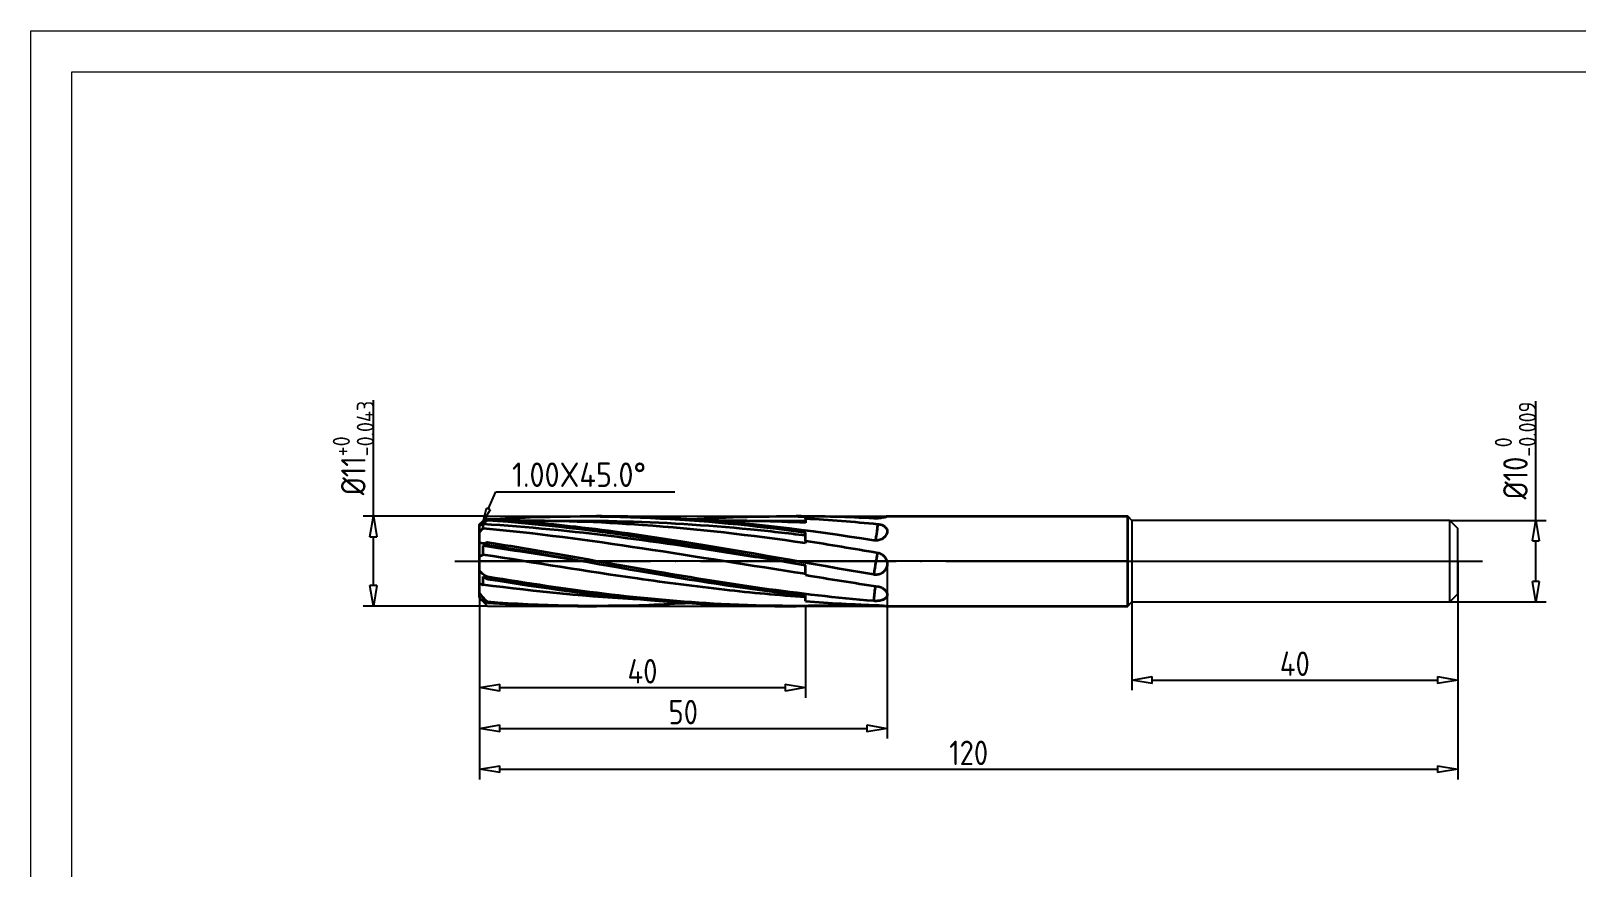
# Model space of a CAD drawing. Header units: millimetres. Extents: x 2250 to 2547, y 1170 to 1380.
# Drawn here: x 2255 to 2444.5, y 1272.5 to 1375 of the extents above; entities that cross this region are included whole.
import ezdxf
from ezdxf import colors
from ezdxf.entities.mleader import LeaderData, LeaderLine
from ezdxf.enums import TextEntityAlignment as Align
from ezdxf.math import Vec2, Vec3

# ---------------------------------------------------------------- set-up
doc = ezdxf.new("R2010")
doc.units = ezdxf.units.MM
doc.linetypes.add('ACAD_ISO04W100', pattern=[30, 24, -3, 0, -3])
for name, color, linetype in [('中心线', 2, 'ACAD_ISO04W100'), ('尺寸线', 3, 'Continuous'), ('标注', 7, 'Continuous'), ('轮廓', 4, 'Continuous')]:
    doc.layers.add(name, color=color, linetype=linetype)
doc.layers.add('图框', color=7, linetype='Continuous', lineweight=35)
doc.styles.add('ZQisocp', font='geniso.shx', dxfattribs={"height": 3})
doc.styles.add('工程字', font='gbenor.shx', dxfattribs={"bigfont": 'gbcbig.shx'})
doc.styles.add('样式 1', font='simsunb.ttf')
doc.dimstyles.new('ZQH', dxfattribs={"dimtxt": 3, "dimasz": 2.5, "dimexe": 1.25, "dimexo": 0, "dimgap": 0.5, "dimtad": 1, "dimdec": 3, "dimdsep": 46, "dimtxsty": '工程字', "dimblk": 'CLOSEDBLANK', "dimcen": -0.8, "dimclrd": 3, "dimclre": 3, "dimclrt": 3, "dimadec": 1, "dimazin": 2, "dimtfac": 1, "dimtdec": 3, "dimtofl": 0, "dimtmove": 0, "dimatfit": 3, "dimldrblk": 'CLOSEDBLANK', "dimfxl": 1, "dimtolj": 1, "dimtzin": 0, "dimarcsym": 0})

# ---------------------------------------------------------------- blocks, each defined once
blk = doc.blocks.new('TYFrame_XT')
at = {"layer": '图框', "lineweight": 9}
for p, q in [((5, 5), (5, 205)), ((5, 205), (292, 205)), ((10, 10), (10, 200)), ((10, 200), (287, 200))]:
    blk.add_line(p, q, dxfattribs=at)
at = {"layer": '图框', "style": '样式 1'}
for tag, p in [('设计', (186.18, 37.5)), ('冷却', (222.23, 37.52)), ('涂层', (224.34, 31.44)), ('刀具名称', (254.7, 31.77)), ('审核', (186.14, 29.88)), ('厚度', (224.33, 27.78)), ('刀具材料', (222.45, 21.55)), ('规格型号', (265.45, 21.22)), ('日期', (186.42, 13.79)), ('被加工材料', (222.74, 13.91)), ('客户名称', (265.45, 13.31))]:
    blk.add_attdef(tag, text='', height=1.73, dxfattribs=at).set_placement(p, align=Align.MIDDLE_CENTER)
blk = doc.blocks.new('_ClosedBlank')
at = {"color": 0, "linetype": 'ByBlock', "lineweight": -2}
for p, q in [((-1, 0.167), (0, 0)), ((-1, 0.167), (-1, -0.167)), ((0, 0), (-1, -0.167))]:
    blk.add_line(p, q, dxfattribs=at)
blk = doc.blocks.new('*D5')
at = {"layer": 'Defpoints', "color": 0, "transparency": 16777216}
for p in [(2429, 1315), (2429, 1305), (2439.56, 1305)]:
    blk.add_point(p, dxfattribs=at)
at = {"layer": '尺寸线', "color": 3, "lineweight": -2, "transparency": 16777216}
for p, q in [((2439.56, 1315), (2439.56, 1329.63)), ((2429, 1315), (2440.81, 1315)), ((2439.56, 1307.5), (2439.56, 1312.5)), ((2429, 1305), (2440.81, 1305))]:
    blk.add_line(p, q, dxfattribs=at)
at = {"layer": '尺寸线', "color": 3, "lineweight": -2, "transparency": 16777216, "xscale": 2.5, "yscale": 2.5, "zscale": 2.5}
for p, rotation in [((2439.56, 1315), 90), ((2439.56, 1305), 270)]:
    blk.add_blockref('_ClosedBlank', p, dxfattribs=dict(at, rotation=rotation))
at = {"layer": '尺寸线', "color": 3, "transparency": 16777216, "insert": (2437.05, 1323.56), "char_height": 3, "attachment_point": 5, "rotation": 90, "style": '工程字'}
blk.add_mtext('\\A1;%%C10{\\H0.7x;\\S 0^ -0.009;}', dxfattribs=at)
blk = doc.blocks.new('*D6')
at = {"layer": 'Defpoints', "color": 0, "transparency": 16777216}
for p in [(2430, 1306), (2390, 1305), (2430, 1295.43)]:
    blk.add_point(p, dxfattribs=at)
at = {"layer": '尺寸线', "color": 3, "lineweight": -2, "transparency": 16777216}
for p, q in [((2430, 1306), (2430, 1294.18)), ((2390, 1305), (2390, 1294.18)), ((2392.5, 1295.43), (2427.5, 1295.43))]:
    blk.add_line(p, q, dxfattribs=at)
at = {"layer": '尺寸线', "color": 3, "lineweight": -2, "transparency": 16777216, "xscale": 2.5, "yscale": 2.5, "zscale": 2.5, "rotation": 180}
blk.add_blockref('_ClosedBlank', (2390, 1295.43), dxfattribs=at)
at = {"layer": '尺寸线', "color": 3, "lineweight": -2, "transparency": 16777216, "xscale": 2.5, "yscale": 2.5, "zscale": 2.5}
blk.add_blockref('_ClosedBlank', (2430, 1295.43), dxfattribs=at)
at = {"layer": '尺寸线', "color": 3, "transparency": 16777216, "insert": (2410, 1297.43), "char_height": 3, "attachment_point": 5, "style": '工程字'}
blk.add_mtext('\\A1;40', dxfattribs=at)
blk = doc.blocks.new('*D7')
at = {"layer": 'Defpoints', "color": 0, "transparency": 16777216}
for p in [(2310, 1304.5), (2350, 1304.5), (2350, 1294.5)]:
    blk.add_point(p, dxfattribs=at)
at = {"layer": '标注', "color": 3, "lineweight": -2, "transparency": 16777216}
for p, q in [((2310, 1304.5), (2310, 1293.25)), ((2350, 1304.5), (2350, 1293.25)), ((2312.5, 1294.5), (2347.5, 1294.5))]:
    blk.add_line(p, q, dxfattribs=at)
at = {"layer": '标注', "color": 3, "lineweight": -2, "transparency": 16777216, "xscale": 2.5, "yscale": 2.5, "zscale": 2.5, "rotation": 180}
blk.add_blockref('_ClosedBlank', (2310, 1294.5), dxfattribs=at)
at = {"layer": '标注', "color": 3, "lineweight": -2, "transparency": 16777216, "xscale": 2.5, "yscale": 2.5, "zscale": 2.5}
blk.add_blockref('_ClosedBlank', (2350, 1294.5), dxfattribs=at)
at = {"layer": '标注', "color": 3, "transparency": 16777216, "insert": (2330, 1296.5), "char_height": 3, "attachment_point": 5, "style": '工程字'}
blk.add_mtext('\\A1;40', dxfattribs=at)
blk = doc.blocks.new('*D8')
at = {"layer": 'Defpoints', "color": 0, "transparency": 16777216}
for p in [(2310, 1310), (2360, 1310), (2360, 1289.5)]:
    blk.add_point(p, dxfattribs=at)
at = {"layer": '标注', "color": 3, "lineweight": -2, "transparency": 16777216}
for p, q in [((2310, 1310), (2310, 1288.25)), ((2360, 1310), (2360, 1288.25)), ((2312.5, 1289.5), (2357.5, 1289.5))]:
    blk.add_line(p, q, dxfattribs=at)
at = {"layer": '标注', "color": 3, "lineweight": -2, "transparency": 16777216, "xscale": 2.5, "yscale": 2.5, "zscale": 2.5, "rotation": 180}
blk.add_blockref('_ClosedBlank', (2310, 1289.5), dxfattribs=at)
at = {"layer": '标注', "color": 3, "lineweight": -2, "transparency": 16777216, "xscale": 2.5, "yscale": 2.5, "zscale": 2.5}
blk.add_blockref('_ClosedBlank', (2360, 1289.5), dxfattribs=at)
at = {"layer": '标注', "color": 3, "transparency": 16777216, "insert": (2335, 1291.5), "char_height": 3, "attachment_point": 5, "style": '工程字'}
blk.add_mtext('\\A1;50', dxfattribs=at)
blk = doc.blocks.new('*D9')
at = {"layer": 'Defpoints', "color": 0, "transparency": 16777216}
for p in [(2310, 1310), (2430, 1310), (2430, 1284.5)]:
    blk.add_point(p, dxfattribs=at)
at = {"layer": '标注', "color": 3, "lineweight": -2, "transparency": 16777216}
for p, q in [((2310, 1310), (2310, 1283.25)), ((2430, 1310), (2430, 1283.25)), ((2312.5, 1284.5), (2427.5, 1284.5))]:
    blk.add_line(p, q, dxfattribs=at)
at = {"layer": '标注', "color": 3, "lineweight": -2, "transparency": 16777216, "xscale": 2.5, "yscale": 2.5, "zscale": 2.5, "rotation": 180}
blk.add_blockref('_ClosedBlank', (2310, 1284.5), dxfattribs=at)
at = {"layer": '标注', "color": 3, "lineweight": -2, "transparency": 16777216, "xscale": 2.5, "yscale": 2.5, "zscale": 2.5}
blk.add_blockref('_ClosedBlank', (2430, 1284.5), dxfattribs=at)
at = {"layer": '标注', "color": 3, "transparency": 16777216, "insert": (2370, 1286.5), "char_height": 3, "attachment_point": 5, "style": '工程字'}
blk.add_mtext('\\A1;120', dxfattribs=at)
blk = doc.blocks.new('*D10')
at = {"layer": 'Defpoints', "color": 0, "transparency": 16777216}
for p in [(2311, 1315.5), (2297, 1304.5), (2311, 1304.5)]:
    blk.add_point(p, dxfattribs=at)
at = {"layer": '标注', "color": 3, "lineweight": -2, "transparency": 16777216}
for p, q in [((2297, 1315.5), (2297, 1329.75)), ((2311, 1315.5), (2295.75, 1315.5)), ((2297, 1307), (2297, 1313)), ((2311, 1304.5), (2295.75, 1304.5))]:
    blk.add_line(p, q, dxfattribs=at)
at = {"layer": '标注', "color": 3, "lineweight": -2, "transparency": 16777216, "xscale": 2.5, "yscale": 2.5, "zscale": 2.5}
for p, rotation in [((2297, 1315.5), 90), ((2297, 1304.5), 270)]:
    blk.add_blockref('_ClosedBlank', p, dxfattribs=dict(at, rotation=rotation))
at = {"layer": '标注', "color": 3, "transparency": 16777216, "insert": (2294.54, 1323.87), "char_height": 3, "attachment_point": 5, "rotation": 90, "style": '工程字'}
blk.add_mtext('\\A1;%%C11{\\H0.7x;\\S+0^ -0.043;}', dxfattribs=at)

msp = doc.modelspace()

# ---------------------------------------------------------------- linework, layer by layer
at = {"color": 2}
msp.add_lwpolyline([(2310, 1310), (2310, 1314.5), (2311, 1315.5), (2389.5, 1315.5), (2389.5, 1310)], close=True, dxfattribs=at)
at = {"color": 2, "extrusion": (0, -1.22465e-16, -1)}
msp.add_lwpolyline([(-2310, 1310), (-2310, 1305.5), (-2311, 1304.5), (-2389.5, 1304.5), (-2389.5, 1310)], close=True, dxfattribs=at)
at = {"layer": '中心线'}
for p, q in [((2307, 1310), (2433, 1310)), ((2387.9414, 1310), (2431.7423, 1310))]:
    msp.add_line(p, q, dxfattribs=at)
at = {"layer": '轮廓', "lineweight": 35}
for p, q in [((2311, 1315.0466), (2311, 1315.1531)), ((2322.7444, 1315.5), (2324.3603, 1315.5)), ((2347.2425, 1315.5), (2348.8584, 1315.5)), ((2350, 1315.2327), (2350, 1315.4785)), ((2359.9617, 1315.5), (2389.5, 1315.5)), ((2389.5, 1304.5), (2389.5, 1315.5)), ((2310, 1313.5451), (2310, 1314.3454)), ((2315.4559, 1314.95), (2322.7444, 1314.95)), ((2339.9541, 1314.95), (2347.2425, 1314.95)), ((2350, 1312.5025), (2350, 1313.5305)), ((2310, 1310.5469), (2310, 1312.2457)), ((2311, 1312.0223), (2311, 1312.2844)), ((2350, 1308.3063), (2350, 1309.5144)), ((2310, 1307.2283), (2310, 1308.8305)), ((2311, 1307.8133), (2311, 1308.0776)), ((2310, 1305.5334), (2310, 1306.1004)), ((2350, 1305.1023), (2350, 1305.7827)), ((2311, 1304.8853), (2311, 1304.9969)), ((2322.7444, 1304.5), (2324.3603, 1304.5)), ((2347.2425, 1304.5), (2348.8584, 1304.5)), ((2359.9617, 1304.5), (2389.5, 1304.5))]:
    msp.add_line(p, q, dxfattribs=at)
at = {"layer": '轮廓'}
for p, q in [((2389.5, 1315.5), (2390, 1315)), ((2390, 1315), (2390, 1305)), ((2429, 1315), (2390, 1315)), ((2429, 1315), (2430, 1314)), ((2429, 1305), (2429, 1315)), ((2430, 1306), (2430, 1314)), ((2430, 1306), (2429, 1305)), ((2389.5, 1304.5), (2390, 1305)), ((2390, 1305), (2429, 1305))]:
    msp.add_line(p, q, dxfattribs=at)
at = {"layer": '轮廓', "lineweight": 35}
for points, knots in [([(2311, 1315.1531), (2310.7851, 1314.9557), (2310.5663, 1314.772), (2310.2316, 1314.5115), (2310.1072, 1314.4203), (2310, 1314.3454)], [2.70803195, 2.70803195, 2.70803195, 2.70803195, 3.58825612, 3.58825612, 4.17511174, 4.17511174, 4.17511174, 4.17511174]), ([(2358.388, 1308.3457), (2350.3963, 1309.6896), (2342.6857, 1311.1463), (2330.3861, 1313.0952), (2326.1237, 1313.7015), (2318.2015, 1314.6055), (2314.6142, 1314.9303), (2311, 1315.1531)], [0, 0, 0, 0, 24.34482101, 24.34482101, 37.46803237, 37.46803237, 48.47803848, 48.47803848, 48.47803848, 48.47803848]), ([(2311.3033, 1315.1341), (2317.9202, 1315.5526), (2324.3775, 1315.6139), (2337.3815, 1315.0142), (2343.6179, 1314.3934), (2350, 1313.5305)], [0.30865744, 0.30865744, 0.30865744, 0.30865744, 20.48083155, 20.48083155, 39.9223924, 39.9223924, 39.9223924, 39.9223924]), ([(2358.388, 1312.5392), (2350.3962, 1313.7892), (2342.6855, 1314.7426), (2331.2114, 1315.4007), (2327.7824, 1315.4999), (2324.3603, 1315.4999)], [0, 0, 0, 0, 24.34511756, 24.34511756, 34.95326614, 34.95326614, 34.95326614, 34.95326614]), ([(2350, 1315.2327), (2350, 1315.1357), (2350, 1315.0336), (2350, 1314.8518), (2350, 1314.7738), (2350, 1314.6955)], [-0.645038972, -0.645038972, -0.645038972, -0.645038972, -0.323713539, -0.323713539, -0.088401708, -0.088401708, -0.088401708, -0.088401708]), ([(2358.862, 1315.4028), (2358.946, 1315.4056), (2359.03, 1315.4099), (2359.2689, 1315.4258), (2359.4152, 1315.4406), (2359.5864, 1315.4601), (2359.6402, 1315.4666), (2359.7374, 1315.4785), (2359.7807, 1315.4838), (2359.8726, 1315.4944), (2359.9213, 1315.4992), (2359.985, 1315.5006), (2360, 1315.4972), (2360, 1315.4839), (2359.985, 1315.4728), (2359.9213, 1315.4436), (2359.8726, 1315.4255), (2359.7807, 1315.3963), (2359.7374, 1315.3836), (2359.6402, 1315.358), (2359.5864, 1315.3451), (2359.4152, 1315.3081), (2359.2689, 1315.2829), (2358.953, 1315.2482), (2358.7833, 1315.239), (2358.625, 1315.239), (2358.5478, 1315.239), (2358.4679, 1315.2411), (2358.388, 1315.2453)], [4.33956447, 4.33956447, 4.33956447, 4.33956447, 4.58298695, 4.58298695, 5.05794993, 5.05794993, 5.26873413, 5.26873413, 5.47951832, 5.47951832, 5.82077715, 5.82077715, 6.16203597, 6.16203597, 6.50329479, 6.50329479, 6.84455361, 6.84455361, 7.05533781, 7.05533781, 7.266122, 7.266122, 7.74108498, 7.74108498, 8.21604795, 8.21604795, 8.21604795, 8.44758845, 8.44758845, 8.44758845, 8.44758845]), ([(2358.8571, 1315.2449), (2358.8588, 1315.2845), (2358.8605, 1315.3371), (2358.8617, 1315.39), (2358.862, 1315.4028)], [2.904335309, 2.904335309, 2.904335309, 2.904335309, 2.991993003, 3.02000701, 3.02000701, 3.02000701, 3.02000701]), ([(2310, 1314.4666), (2310.072, 1314.5316), (2310.152, 1314.6048), (2310.3057, 1314.7485), (2310.3766, 1314.8157), (2310.45, 1314.8864)], [6.41745309, 6.41745309, 6.41745309, 6.41745309, 6.776103571, 6.776103571, 7.056789876, 7.056789876, 7.056789876, 7.056789876]), ([(2310, 1313.5451), (2310.1001, 1313.6694), (2310.2159, 1313.7941), (2310.3778, 1313.9488), (2310.4136, 1313.982), (2310.45, 1314.0145)], [9.843787055, 9.843787055, 9.843787055, 9.843787055, 10.457526677, 10.457526677, 10.627396437, 10.627396437, 10.627396437, 10.627396437]), ([(2310, 1312.2457), (2310, 1312.2732), (2310, 1312.321), (2310, 1312.4749), (2310, 1312.5932), (2310, 1312.8781), (2310, 1313.0424), (2310, 1313.3252), (2310, 1313.4347), (2310, 1313.5451)], [0.65893777, 0.65893777, 0.65893777, 0.65893777, 1.07667391, 1.07667391, 1.62748927, 1.62748927, 2.18067095, 2.18067095, 2.51391126, 2.51391126, 2.51391126, 2.51391126]), ([(2310.45, 1314.576), (2310.6333, 1314.7343), (2310.8165, 1314.8911), (2310.9997, 1315.0464), (2310.9999, 1315.0465), (2311, 1315.0466)], [0, 0, 0, 0, 0.782687021, 0.782687021, 0.783279351, 0.783279351, 0.783279351, 0.783279351]), ([(2310.45, 1314.0145), (2310.45, 1314.1162), (2310.45, 1314.2104), (2310.45, 1314.4019), (2310.45, 1314.4952), (2310.45, 1314.576)], [0.11397926, 0.11397926, 0.11397926, 0.11397926, 0.63551833, 0.63551833, 1.27103665, 1.27103665, 1.27103665, 1.27103665]), ([(2310.45, 1314.576), (2315.919, 1314.245), (2321.3879, 1313.6987), (2326.8569, 1313.0097), (2332.3259, 1312.3206), (2337.7948, 1311.4905), (2343.2638, 1310.6297), (2344.59, 1310.4209), (2345.9163, 1310.2105), (2347.2425, 1310)], [0.01442679, 0.01442679, 0.01442679, 0.01442679, 0.54042425, 0.54042425, 0.54042425, 1.0664217, 1.0664217, 1.0664217, 1.1939777, 1.1939777, 1.1939777, 1.1939777]), ([(2350, 1308.4332), (2343.279, 1309.4449), (2336.7275, 1310.5392), (2323.4312, 1312.5428), (2317.0182, 1313.4047), (2310.45, 1314.0145)], [-40.8306491, -40.8306491, -40.8306491, -40.8306491, -20.41532455, -20.41532455, -0.44269687, -0.44269687, -0.44269687, -0.44269687]), ([(2311, 1315.0466), (2317.723, 1314.5753), (2324.2764, 1313.7647), (2337.3815, 1311.7602), (2343.6179, 1310.6354), (2350, 1309.5144)], [0.00057292, 0.00057292, 0.00057292, 0.00057292, 20.48083155, 20.48083155, 39.9223924, 39.9223924, 39.9223924, 39.9223924]), ([(2350, 1312.2123), (2343.2818, 1313.166), (2336.7329, 1313.9408), (2324.6259, 1314.8053), (2319.3461, 1314.9841), (2314.0005, 1314.9446)], [-40.81370417, -40.81370417, -40.81370417, -40.81370417, -20.40685209, -20.40685209, -4.03837609, -4.03837609, -4.03837609, -4.03837609]), ([(2322.7444, 1314.9494), (2324.1152, 1314.9497), (2325.4861, 1314.9356), (2326.8569, 1314.907), (2332.3259, 1314.7929), (2337.7948, 1314.4476), (2343.2638, 1313.917), (2345.5092, 1313.6991), (2347.7546, 1313.4507), (2350, 1313.1775)], [0.408579625, 0.408579625, 0.408579625, 0.408579625, 0.540424246, 0.540424246, 0.540424246, 1.066421704, 1.066421704, 1.066421704, 1.282381075, 1.282381075, 1.282381075, 1.282381075]), ([(2358.862, 1314.5482), (2358.946, 1314.5399), (2359.03, 1314.5269), (2359.2689, 1314.4748), (2359.4152, 1314.422), (2359.5864, 1314.3296), (2359.6402, 1314.2954), (2359.7374, 1314.22), (2359.7807, 1314.1788), (2359.8726, 1314.0738), (2359.9213, 1313.9963), (2359.985, 1313.8292), (2360, 1313.7395), (2360, 1313.5695), (2359.985, 1313.4747), (2359.9213, 1313.2872), (2359.8726, 1313.1944), (2359.7807, 1313.063), (2359.7374, 1313.0098), (2359.6402, 1312.9095), (2359.5864, 1312.8624), (2359.4152, 1312.7324), (2359.2689, 1312.6529), (2358.953, 1312.547), (2358.7833, 1312.5208), (2358.625, 1312.5208), (2358.5478, 1312.5208), (2358.4679, 1312.5267), (2358.388, 1312.5392)], [4.33956447, 4.33956447, 4.33956447, 4.33956447, 4.58298695, 4.58298695, 5.05794993, 5.05794993, 5.26873413, 5.26873413, 5.47951832, 5.47951832, 5.82077715, 5.82077715, 6.16203597, 6.16203597, 6.50329479, 6.50329479, 6.84455361, 6.84455361, 7.05533781, 7.05533781, 7.266122, 7.266122, 7.74108498, 7.74108498, 8.21604795, 8.21604795, 8.21604795, 8.44758845, 8.44758845, 8.44758845, 8.44758845]), ([(2358.5668, 1312.5218), (2358.6124, 1312.6714), (2358.6861, 1312.9976), (2358.7917, 1313.6627), (2358.8457, 1314.1757), (2358.86, 1314.477), (2358.862, 1314.5482)], [2.10247472, 2.10247472, 2.10247472, 2.10247472, 2.6927937, 2.991993, 3.5903916, 3.79775101, 3.79775101, 3.79775101, 3.79775101]), ([(2311, 1312.2844), (2310.9897, 1312.2806), (2310.9793, 1312.2769), (2310.6966, 1312.1784), (2310.4261, 1312.154), (2310.1283, 1312.2039), (2310.0614, 1312.2218), (2310, 1312.2457)], [5.36684072, 5.36684072, 5.36684072, 5.36684072, 5.41603484, 5.41603484, 6.71573144, 6.71573144, 7.12031967, 7.12031967, 7.12031967, 7.12031967]), ([(2310.45, 1310.791), (2310.45, 1310.9626), (2310.45, 1311.1326), (2310.45, 1311.5047), (2310.45, 1311.7053), (2310.45, 1311.9009)], [0.11397926, 0.11397926, 0.11397926, 0.11397926, 0.63551833, 0.63551833, 1.27103665, 1.27103665, 1.27103665, 1.27103665]), ([(2358.388, 1305.1212), (2353.7963, 1305.495), (2349.2597, 1306.0228), (2340.3713, 1307.2695), (2336.1198, 1307.9606), (2326.7482, 1309.566), (2321.7474, 1310.4741), (2314.7804, 1311.6654), (2312.8922, 1311.9809), (2311, 1312.2844)], [0, 0, 0, 0, 13.98754265, 13.98754265, 27.07652569, 27.07652569, 42.53599372, 42.53599372, 48.30003075, 48.30003075, 48.30003075, 48.30003075]), ([(2311, 1312.0223), (2317.723, 1310.9199), (2324.2764, 1309.7055), (2337.3815, 1307.4752), (2343.6179, 1306.5051), (2350, 1305.7827)], [0.00057292, 0.00057292, 0.00057292, 0.00057292, 20.48083155, 20.48083155, 39.9223924, 39.9223924, 39.9223924, 39.9223924]), ([(2350, 1312.5025), (2350, 1312.459), (2350, 1312.399), (2350, 1312.2898), (2350, 1312.2524), (2350, 1312.2123)], [-0.764952605, -0.764952605, -0.764952605, -0.764952605, -0.383751302, -0.383751302, -0.208057202, -0.208057202, -0.208057202, -0.208057202]), ([(2310, 1310.5469), (2310.0959, 1310.6287), (2310.2064, 1310.6966), (2310.368, 1310.764), (2310.4088, 1310.7786), (2310.45, 1310.791)], [10.044104168, 10.044104168, 10.044104168, 10.044104168, 10.578252115, 10.578252115, 10.755829548, 10.755829548, 10.755829548, 10.755829548]), ([(2310, 1308.8305), (2310, 1308.8914), (2310, 1308.9556), (2310, 1309.1887), (2310, 1309.3684), (2310, 1309.7354), (2310, 1309.9196), (2310, 1310.1953), (2310, 1310.2929), (2310, 1310.4413), (2310, 1310.4958), (2310, 1310.5469)], [0.31920086, 0.31920086, 0.31920086, 0.31920086, 0.53947062, 0.53947062, 1.08791351, 1.08791351, 1.64115295, 1.64115295, 1.96735145, 1.96735145, 2.17304614, 2.17304614, 2.17304614, 2.17304614]), ([(2350, 1305.5719), (2346.6873, 1305.8068), (2343.3954, 1306.1152), (2336.51, 1306.8847), (2332.9634, 1307.3501), (2323.0257, 1308.7724), (2316.8083, 1309.7949), (2310.45, 1310.791)], [-40.69300882, -40.69300882, -40.69300882, -40.69300882, -30.630514, -30.630514, -19.77820798, -19.77820798, -0.44439904, -0.44439904, -0.44439904, -0.44439904]), ([(2358.388, 1308.3457), (2358.389, 1308.3541), (2358.3945, 1308.3958), (2358.4238, 1308.5873), (2358.4967, 1309.0227), (2358.6119, 1309.6871), (2358.7226, 1310.3078), (2358.8181, 1310.8226), (2358.8535, 1310.9984), (2358.861, 1311.0264), (2358.862, 1311.0293)], [1.69238189, 1.69238189, 1.69238189, 1.69238189, 1.7951958, 2.0943951, 2.6927937, 2.991993, 3.5903916, 4.03919055, 4.48798951, 4.59080342, 4.59080342, 4.59080342, 4.59080342]), ([(2358.862, 1311.0293), (2358.946, 1311.0148), (2359.03, 1310.9921), (2359.2689, 1310.9026), (2359.4152, 1310.813), (2359.5864, 1310.6628), (2359.6402, 1310.6079), (2359.7374, 1310.4895), (2359.7807, 1310.426), (2359.8726, 1310.2669), (2359.9213, 1310.1525), (2359.985, 1309.9147), (2360, 1309.7913), (2360, 1309.5642), (2359.985, 1309.4412), (2359.9213, 1309.2052), (2359.8726, 1309.0922), (2359.7807, 1308.9354), (2359.7374, 1308.8729), (2359.6402, 1308.7567), (2359.5864, 1308.703), (2359.4152, 1308.5561), (2359.2689, 1308.4688), (2358.953, 1308.3538), (2358.7833, 1308.3259), (2358.625, 1308.3259), (2358.5478, 1308.3259), (2358.4679, 1308.3323), (2358.388, 1308.3457)], [4.33956447, 4.33956447, 4.33956447, 4.33956447, 4.58298695, 4.58298695, 5.05794993, 5.05794993, 5.26873413, 5.26873413, 5.47951832, 5.47951832, 5.82077715, 5.82077715, 6.16203597, 6.16203597, 6.50329479, 6.50329479, 6.84455361, 6.84455361, 7.05533781, 7.05533781, 7.266122, 7.266122, 7.74108498, 7.74108498, 8.21604795, 8.21604795, 8.21604795, 8.44758845, 8.44758845, 8.44758845, 8.44758845]), ([(2311, 1308.0776), (2310.9972, 1308.0787), (2310.9943, 1308.0798), (2310.7201, 1308.1906), (2310.4488, 1308.3711), (2310.1407, 1308.6667), (2310.0671, 1308.7466), (2310, 1308.8305)], [5.86875855, 5.86875855, 5.86875855, 5.86875855, 5.88158386, 5.88158386, 7.10779819, 7.10779819, 7.52325491, 7.52325491, 7.52325491, 7.52325491]), ([(2310.45, 1307.1041), (2310.45, 1307.2451), (2310.45, 1307.3913), (2310.45, 1307.7261), (2310.45, 1307.9165), (2310.45, 1308.1124)], [0.11397926, 0.11397926, 0.11397926, 0.11397926, 0.63551833, 0.63551833, 1.27103665, 1.27103665, 1.27103665, 1.27103665]), ([(2310.45, 1308.1124), (2310.6333, 1308.0156), (2310.8165, 1307.9159), (2310.9997, 1307.8135), (2310.9999, 1307.8134), (2311, 1307.8133)], [0, 0, 0, 0, 0.782687021, 0.782687021, 0.783279351, 0.783279351, 0.783279351, 0.783279351]), ([(2356.7962, 1304.6771), (2351.0513, 1304.4222), (2345.4039, 1304.4424), (2329.9286, 1305.2372), (2320.7106, 1306.4733), (2311, 1308.0776)], [1.61917775, 1.61917775, 1.61917775, 1.61917775, 19.18011368, 19.18011368, 48.76145857, 48.76145857, 48.76145857, 48.76145857]), ([(2311, 1307.8133), (2317.723, 1306.7256), (2324.2764, 1305.8188), (2336.4596, 1304.75), (2341.8132, 1304.5), (2347.2425, 1304.5)], [0.00057292, 0.00057292, 0.00057292, 0.00057292, 20.48083155, 20.48083155, 37.11400726, 37.11400726, 37.11400726, 37.11400726]), ([(2310, 1306.1004), (2310, 1306.2365), (2310, 1306.368), (2310, 1306.6519), (2310, 1306.7949), (2310, 1307.0281), (2310, 1307.1161), (2310, 1307.2023), (2310, 1307.2219), (2310, 1307.2283)], [0.65893784, 0.65893784, 0.65893784, 0.65893784, 1.07667391, 1.07667391, 1.62748927, 1.62748927, 2.18067095, 2.18067095, 2.51391133, 2.51391133, 2.51391133, 2.51391133]), ([(2310, 1307.2283), (2310.0002, 1307.2283), (2310.0005, 1307.2283), (2310.0433, 1307.2267), (2310.0888, 1307.2212), (2310.1367, 1307.2115)], [0.423237652, 0.423237652, 0.423237652, 0.423237652, 0.42436544, 0.42436544, 0.62525435, 0.62525435, 0.62525435, 0.62525435]), ([(2311, 1304.9969), (2310.9823, 1305.0134), (2310.9646, 1305.03), (2310.6986, 1305.2818), (2310.4527, 1305.5399), (2310.1543, 1305.8965), (2310.0733, 1305.9994), (2310, 1306.1004)], [6.40581254, 6.40581254, 6.40581254, 6.40581254, 6.46961589, 6.46961589, 7.36625427, 7.36625427, 7.73057711, 7.73057711, 7.73057711, 7.73057711]), ([(2310.1367, 1307.2115), (2310.2267, 1307.1934), (2310.3254, 1307.1608), (2310.4368, 1307.1102), (2310.4434, 1307.1072), (2310.45, 1307.1041)], [0.62525435, 0.62525435, 0.62525435, 0.62525435, 1.002916395, 1.002916395, 1.026484475, 1.026484475, 1.026484475, 1.026484475]), ([(2330.4492, 1305.278), (2330.323, 1305.2841), (2330.1968, 1305.2902), (2323.4744, 1305.6226), (2317.0411, 1306.2558), (2310.45, 1307.1041)], [-20.73259735, -20.73259735, -20.73259735, -20.73259735, -20.34892771, -20.34892771, -0.31304631, -0.31304631, -0.31304631, -0.31304631]), ([(2358.388, 1305.1212), (2358.39, 1305.1993), (2358.3989, 1305.4029), (2358.4399, 1305.8978), (2358.5242, 1306.4879), (2358.6019, 1306.8332), (2358.6314, 1306.9411)], [2.48543419, 2.48543419, 2.48543419, 2.48543419, 2.6927937, 2.991993, 3.5903916, 3.96159326, 3.96159326, 3.96159326, 3.96159326]), ([(2358.862, 1306.9075), (2358.946, 1306.8952), (2359.03, 1306.8762), (2359.2689, 1306.8017), (2359.4152, 1306.7278), (2359.5864, 1306.6078), (2359.6402, 1306.5644), (2359.7374, 1306.4723), (2359.7807, 1306.4236), (2359.8726, 1306.3036), (2359.9213, 1306.2193), (2359.985, 1306.0502), (2360, 1305.9653), (2360, 1305.8141), (2359.985, 1305.735), (2359.9213, 1305.5888), (2359.8726, 1305.5217), (2359.7807, 1305.4314), (2359.7374, 1305.3962), (2359.6402, 1305.3322), (2359.5864, 1305.3033), (2359.4152, 1305.2256), (2359.2689, 1305.1817), (2358.953, 1305.1249), (2358.7833, 1305.1117), (2358.625, 1305.1117), (2358.5478, 1305.1117), (2358.4679, 1305.1147), (2358.388, 1305.1212)], [4.33956447, 4.33956447, 4.33956447, 4.33956447, 4.58298695, 4.58298695, 5.05794993, 5.05794993, 5.26873413, 5.26873413, 5.47951832, 5.47951832, 5.82077715, 5.82077715, 6.16203597, 6.16203597, 6.50329479, 6.50329479, 6.84455361, 6.84455361, 7.05533781, 7.05533781, 7.266122, 7.266122, 7.74108498, 7.74108498, 8.21604795, 8.21604795, 8.21604795, 8.44758845, 8.44758845, 8.44758845, 8.44758845]), ([(2310, 1305.5334), (2310.038, 1305.499), (2310.0774, 1305.4632), (2310.2187, 1305.3335), (2310.3309, 1305.2285), (2310.45, 1305.1136)], [0.978669892, 0.978669892, 0.978669892, 0.978669892, 1.15634821, 1.15634821, 1.605398812, 1.605398812, 1.605398812, 1.605398812]), ([(2310.45, 1305.1136), (2310.45, 1305.1414), (2310.45, 1305.1782), (2310.45, 1305.2795), (2310.45, 1305.3482), (2310.45, 1305.4296)], [0.11397926, 0.11397926, 0.11397926, 0.11397926, 0.63551833, 0.63551833, 1.27103665, 1.27103665, 1.27103665, 1.27103665]), ([(2335.8014, 1304.8659), (2334.1331, 1304.7604), (2332.4628, 1304.6768), (2324.1354, 1304.3764), (2317.6498, 1304.5098), (2311, 1304.9969)], [23.03197209, 23.03197209, 23.03197209, 23.03197209, 28.14243747, 28.14243747, 48.39973136, 48.39973136, 48.39973136, 48.39973136]), ([(2358.862, 1304.5972), (2358.946, 1304.5944), (2359.03, 1304.5901), (2359.2689, 1304.5742), (2359.4152, 1304.5594), (2359.5864, 1304.5399), (2359.6402, 1304.5334), (2359.7374, 1304.5215), (2359.7807, 1304.5162), (2359.8726, 1304.5056), (2359.9213, 1304.5008), (2359.9561, 1304.5), (2359.959, 1304.5), (2359.9616, 1304.5)], [4.33956447, 4.33956447, 4.33956447, 4.33956447, 4.58298695, 4.58298695, 5.05794993, 5.05794993, 5.26873413, 5.26873413, 5.47951832, 5.47951832, 5.82077715, 5.82077715, 5.85281841, 5.85281841, 5.85281841, 5.85281841])]:
    msp.add_open_spline(points, degree=3, knots=knots, dxfattribs=at)
for points in [[(2335.8014, 1315.1341), (2340.5341, 1315.4334), (2345.2263, 1315.5528), (2350, 1315.4785)], [(2358.388, 1315.2453), (2355.1783, 1315.4155), (2352.0139, 1315.4999), (2348.8584, 1315.4999)], [(2350, 1315.2327), (2352.9342, 1315.0734), (2355.8784, 1314.844), (2358.862, 1314.5482)], [(2356.7962, 1315.3229), (2357.483, 1315.3534), (2358.1714, 1315.38), (2358.862, 1315.4028)], [(2310, 1314.3454), (2310, 1314.382), (2310, 1314.4226), (2310, 1314.4666)], [(2310.7056, 1314.8927), (2310.6204, 1314.8907), (2310.5352, 1314.8886), (2310.45, 1314.8864)], [(2350, 1314.6955), (2346.1316, 1314.8898), (2342.3194, 1314.9728), (2338.4987, 1314.9446)], [(2347.2425, 1314.95), (2348.1617, 1314.95), (2349.0808, 1314.9435), (2350, 1314.9307)], [(2310.45, 1311.9009), (2310.6335, 1311.9445), (2310.8168, 1311.985), (2311, 1312.0223)], [(2310.45, 1311.9009), (2314.5481, 1311.3004), (2318.6463, 1310.6502), (2322.7444, 1309.9999)], [(2350, 1312.5025), (2352.9342, 1312.0418), (2355.8784, 1311.5461), (2358.862, 1311.0293)], [(2350, 1308.3063), (2352.9342, 1307.8141), (2355.8784, 1307.3425), (2358.862, 1306.9075)], [(2310.45, 1305.4296), (2310.6335, 1305.249), (2310.8168, 1305.0675), (2311, 1304.8853)], [(2310.7781, 1305.1056), (2310.6688, 1305.1082), (2310.5594, 1305.1108), (2310.45, 1305.1136)], [(2311, 1304.8469), (2310.9012, 1304.9377), (2310.8024, 1305.0249), (2310.7056, 1305.1073)], [(2311, 1304.8853), (2314.9504, 1304.6292), (2318.8423, 1304.5001), (2322.7444, 1304.5)], [(2311.3033, 1304.8659), (2311.2022, 1304.8595), (2311.1011, 1304.8532), (2311, 1304.8469)], [(2350, 1305.1023), (2352.9474, 1304.8658), (2355.8915, 1304.6952), (2358.862, 1304.5972)]]:
    msp.add_open_spline(points, degree=3, dxfattribs=at)

# ---------------------------------------------------------------- block references
at = {"color": 0}
msp.add_blockref('TYFrame_XT', (2250, 1170), dxfattribs=at)

# ---------------------------------------------------------------- dimensions: what is measured, and where the dimension line sits
at = {"layer": '尺寸线'}
dim = msp.add_linear_dim(base=(2439.5589, 1305), p1=(2429, 1315), p2=(2429, 1305), angle=90, text='%%C<>{\\H0.7x;\\S 0^ -0.009;}', dimstyle='ZQH', dxfattribs=at)
dim.commit()
dim.dimension.update_dxf_attribs({"geometry": '*D5', "text_midpoint": (2439.5589, 1323.5626), "dimtype": 128})
dim = msp.add_linear_dim(base=(2430, 1295.4299), p1=(2390, 1305), p2=(2430, 1306), dimstyle='ZQH', dxfattribs=at)
dim.commit()
dim.dimension.update_dxf_attribs({"geometry": '*D6', "text_midpoint": (2410, 1295.4299), "dimtype": 128})
at = {"layer": '标注'}
dim = msp.add_linear_dim(base=(2297, 1304.5), p1=(2311, 1315.5), p2=(2311, 1304.5), angle=89.999998, text='%%C<>{\\H0.7x;\\S+0^ -0.043;}', dimstyle='ZQH', dxfattribs=at)
dim.commit()
dim.dimension.update_dxf_attribs({"geometry": '*D10', "text_midpoint": (2297, 1323.8737), "dimtype": 128})
for base, p2, picture, middle in [((2360, 1289.5), (2360, 1310), '*D8', (2335, 1291.5)), ((2430, 1284.5), (2430, 1310), '*D9', (2370, 1286.5))]:
    dim = msp.add_linear_dim(base=base, p1=(2310, 1310), p2=p2, dimstyle='ZQH', dxfattribs=at)
    dim.commit()
    dim.dimension.update_dxf_attribs({"geometry": picture, "text_midpoint": middle})
at = {"layer": '标注', "color": 3}
dim = msp.add_linear_dim(base=(2350, 1294.5), p1=(2310, 1304.5), p2=(2350, 1304.5), dimstyle='ZQH', dxfattribs=at)
dim.commit()
dim.dimension.update_dxf_attribs({"geometry": '*D7', "text_midpoint": (2330, 1296.5)})

# ---------------------------------------------------------------- leaders
at = {"layer": '标注'}
ml = msp.add_multileader_mtext('Standard', dxfattribs=at)
ml.set_content('1.00X45.0°', color=3, style='ZQisocp')
ml.set_leader_properties(color=3)
ml.set_arrow_properties(name='CLOSEDBLANK')
ml.build(insert=Vec2(0, 0))
ml.multileader.update_dxf_attribs({"has_dogleg": 0, "text_left_attachment_type": 6, "text_right_attachment_type": 6, "dogleg_length": 0, "arrow_head_size": 1.5})
ctx = ml.context
ctx.base_point, ctx.char_height, ctx.arrow_head_size, ctx.plane_origin = Vec3(2312, 1318.5), 3, 1.5, Vec3(2310, 1310)
ctx.left_attachment, ctx.right_attachment = 6, 6
notes = []
notes.append((ctx, [(0, (1, 1, 0), (2312, 1318.5), (1, 0), 0, [(0, [(2310.5, 1315)], 0, [])])]))
ctx.mtext.insert, ctx.mtext.line_spacing_factor, ctx.mtext.line_spacing_style, ctx.mtext.flow_direction = Vec3(2314, 1322.1), 0.8, 2, 5
for ctx, leaders in notes:
    for number, flags, end, landing, length, lines in leaders:
        leader = LeaderData()
        leader.index, (leader.has_last_leader_line, leader.has_dogleg_vector, leader.attachment_direction) = number, flags
        leader.last_leader_point, leader.dogleg_vector, leader.dogleg_length = Vec3(end), Vec3(landing), length
        for number, points, colour, breaks in lines:
            line = LeaderLine()
            line.index, line.vertices, line.color, line.breaks = number, Vec3.list(points), colors.encode_raw_color(colour), breaks
            leader.lines.append(line)
        ctx.leaders.append(leader)

doc.saveas('drawing.dxf')
